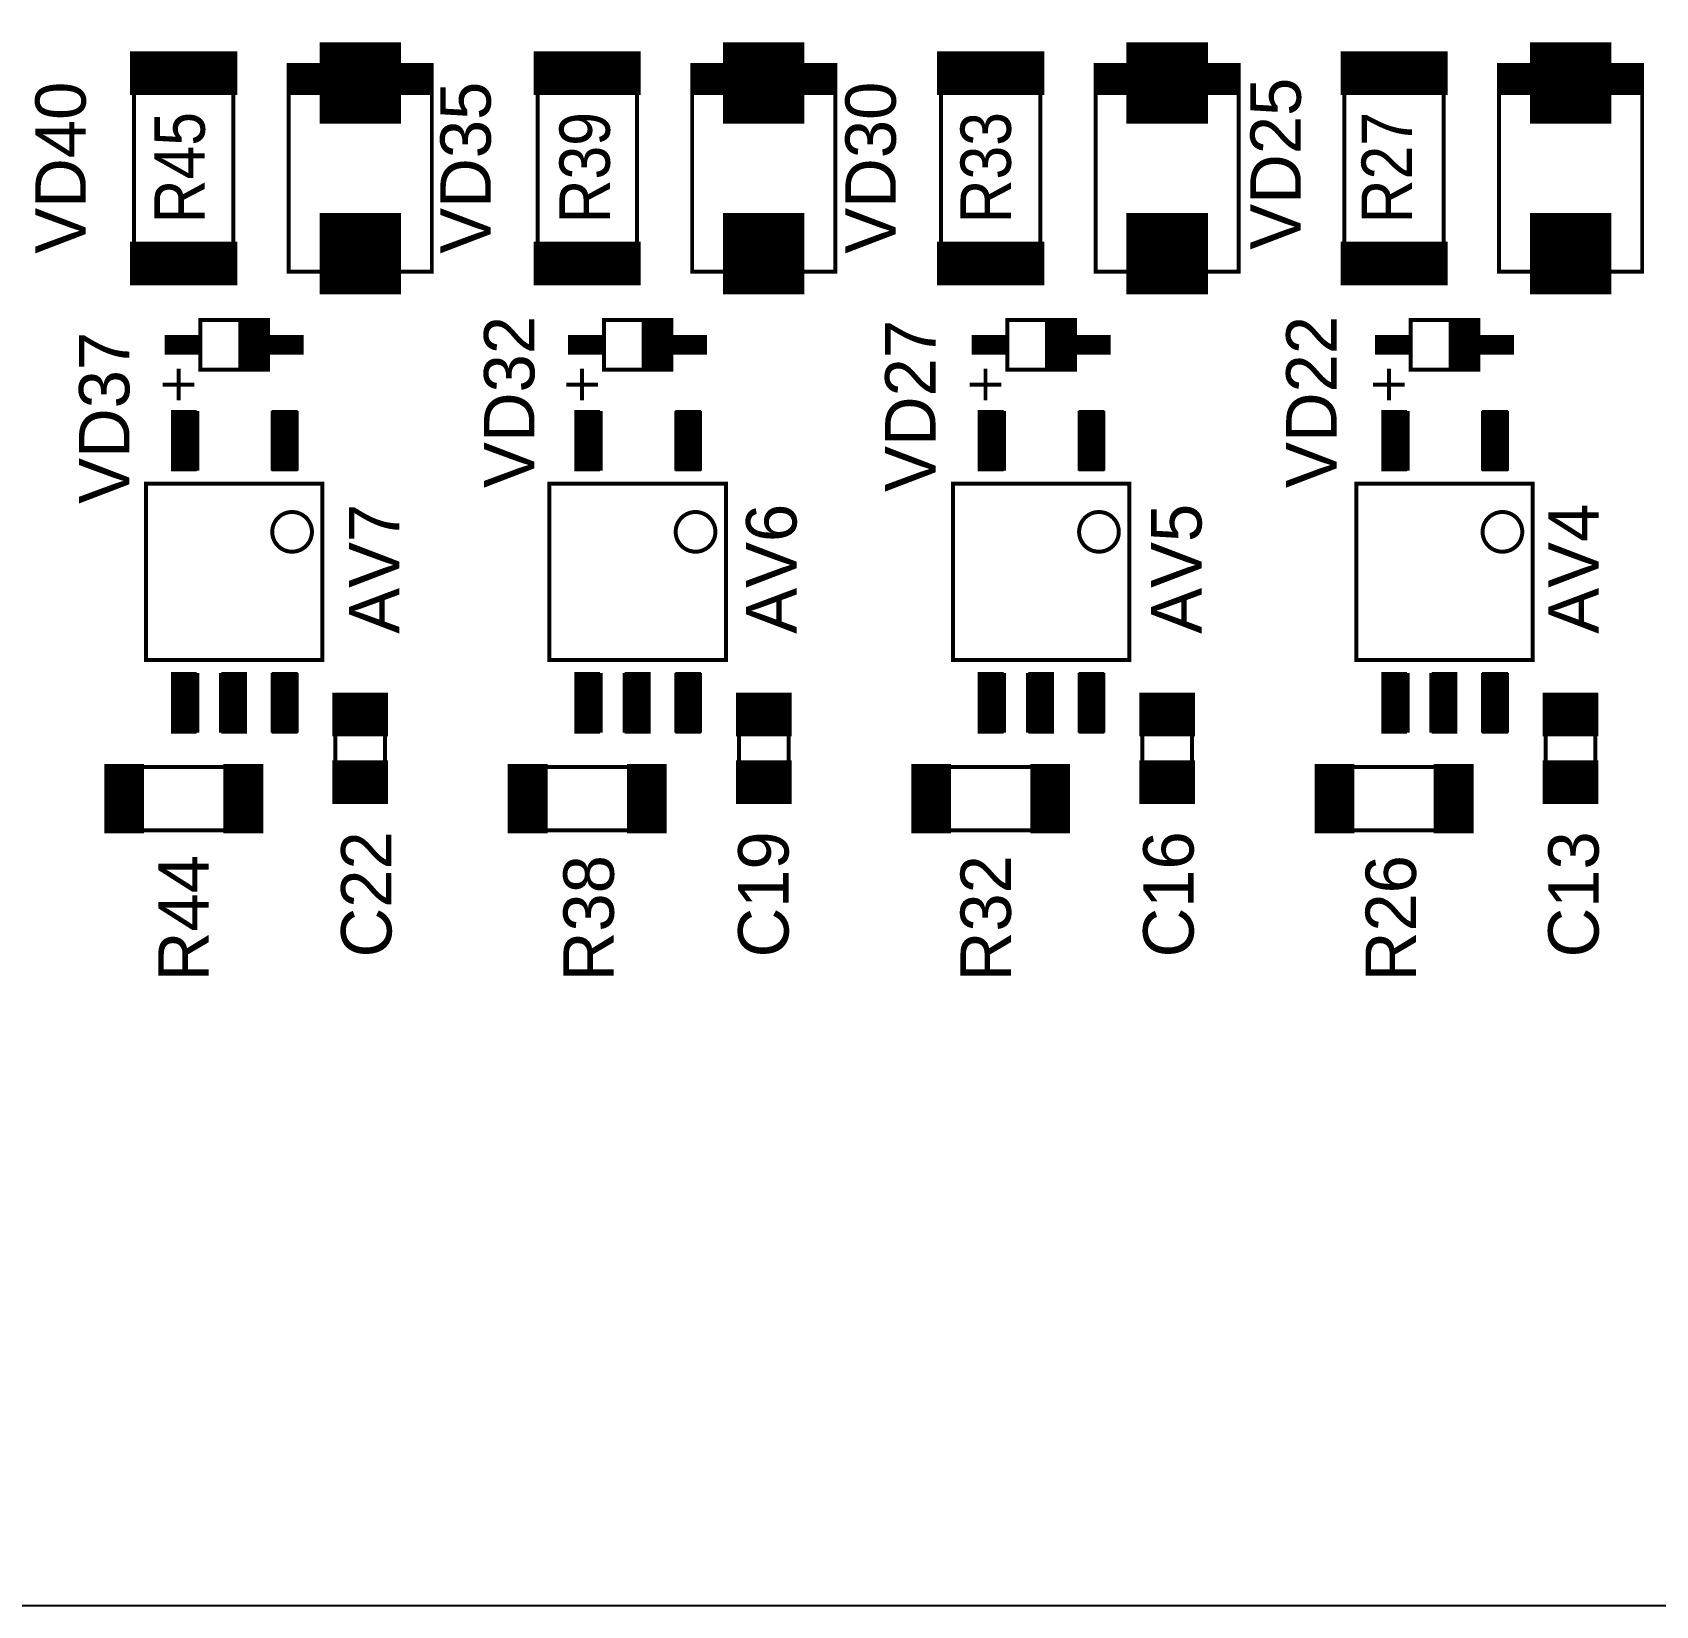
# Model space of a CAD drawing. Extents: x 25 to 880, y 8 to 306.
# Drawn here: x 727.7 to 778.8, y 131.4 to 180.9 of the extents above; entities that cross this region are included whole.
import ezdxf
from ezdxf.enums import TextEntityAlignment as Align

# ---------------------------------------------------------------- set-up
doc = ezdxf.new("R2010")
doc.units = 0
doc.header["$MEASUREMENT"] = 0
for name, color, linetype in [('BOARD', 7, 'Continuous'), ('BOT', 7, 'Continuous'), ('BOT_ASY', 7, 'Continuous')]:
    doc.layers.add(name, color=color, linetype=linetype)

msp = doc.modelspace()

# ---------------------------------------------------------------- linework, layer by layer
at = {"layer": 'BOARD'}
msp.add_lwpolyline([(541.2, 131.4125), (832.3475, 131.4125), (832.3475, 260), (541.2, 260)], close=True, dxfattribs=at)
at = {"layer": 'BOT', "const_width": 0.125}
for points in [[(736.8312, 178.125), (739.2687, 178.125), (739.2687, 180.5625), (736.8312, 180.5625)], [(749.5312, 178.125), (751.9687, 178.125), (751.9687, 180.5625), (749.5312, 180.5625)], [(762.2312, 178.125), (764.6687, 178.125), (764.6687, 180.5625), (762.2312, 180.5625)], [(774.9312, 178.125), (777.3687, 178.125), (777.3687, 180.5625), (774.9312, 180.5625)], [(730.8687, 179.0312), (734.1187, 179.0312), (734.1187, 180.2812), (730.8687, 180.2812)], [(743.5687, 179.0312), (746.8187, 179.0312), (746.8187, 180.2812), (743.5687, 180.2812)], [(756.2687, 179.0312), (759.5187, 179.0312), (759.5187, 180.2812), (756.2687, 180.2812)], [(768.9687, 179.0312), (772.2187, 179.0312), (772.2187, 180.2812), (768.9687, 180.2812)], [(736.8312, 172.75), (739.2687, 172.75), (739.2687, 175.1875), (736.8312, 175.1875)], [(749.5312, 172.75), (751.9687, 172.75), (751.9687, 175.1875), (749.5312, 175.1875)], [(762.2312, 172.75), (764.6687, 172.75), (764.6687, 175.1875), (762.2312, 175.1875)], [(774.9312, 172.75), (777.3687, 172.75), (777.3687, 175.1875), (774.9312, 175.1875)], [(730.8687, 173.0312), (734.1187, 173.0312), (734.1187, 174.2812), (730.8687, 174.2812)], [(743.5687, 173.0312), (746.8187, 173.0312), (746.8187, 174.2812), (743.5687, 174.2812)], [(756.2687, 173.0312), (759.5187, 173.0312), (759.5187, 174.2812), (756.2687, 174.2812)], [(768.9687, 173.0312), (772.2187, 173.0312), (772.2187, 174.2812), (768.9687, 174.2812)], [(731.9562, 170.85), (732.9562, 170.85), (732.9562, 171.35), (731.9562, 171.35)], [(735.2062, 170.85), (736.2062, 170.85), (736.2062, 171.35), (735.2062, 171.35)], [(744.6562, 170.85), (745.6562, 170.85), (745.6562, 171.35), (744.6562, 171.35)], [(747.9062, 170.85), (748.9062, 170.85), (748.9062, 171.35), (747.9062, 171.35)], [(757.3562, 170.85), (758.3562, 170.85), (758.3562, 171.35), (757.3562, 171.35)], [(760.6062, 170.85), (761.6062, 170.85), (761.6062, 171.35), (760.6062, 171.35)], [(770.0562, 170.85), (771.0562, 170.85), (771.0562, 171.35), (770.0562, 171.35)], [(773.3062, 170.85), (774.3062, 170.85), (774.3062, 171.35), (773.3062, 171.35)], [(732.15, 167.175), (732.8375, 167.175), (732.8375, 168.9875), (732.15, 168.9875)], [(735.325, 167.175), (736.0125, 167.175), (736.0125, 168.9875), (735.325, 168.9875)], [(744.85, 167.175), (745.5375, 167.175), (745.5375, 168.9875), (744.85, 168.9875)], [(748.025, 167.175), (748.7125, 167.175), (748.7125, 168.9875), (748.025, 168.9875)], [(757.55, 167.175), (758.2375, 167.175), (758.2375, 168.9875), (757.55, 168.9875)], [(760.725, 167.175), (761.4125, 167.175), (761.4125, 168.9875), (760.725, 168.9875)], [(770.25, 167.175), (770.9375, 167.175), (770.9375, 168.9875), (770.25, 168.9875)], [(773.425, 167.175), (774.1125, 167.175), (774.1125, 168.9875), (773.425, 168.9875)], [(732.15, 158.925), (732.8375, 158.925), (732.8375, 160.7375), (732.15, 160.7375)], [(733.7375, 158.925), (734.425, 158.925), (734.425, 160.7375), (733.7375, 160.7375)], [(735.325, 158.925), (736.0125, 158.925), (736.0125, 160.7375), (735.325, 160.7375)], [(744.85, 158.925), (745.5375, 158.925), (745.5375, 160.7375), (744.85, 160.7375)], [(746.4375, 158.925), (747.125, 158.925), (747.125, 160.7375), (746.4375, 160.7375)], [(748.025, 158.925), (748.7125, 158.925), (748.7125, 160.7375), (748.025, 160.7375)], [(757.55, 158.925), (758.2375, 158.925), (758.2375, 160.7375), (757.55, 160.7375)], [(759.1375, 158.925), (759.825, 158.925), (759.825, 160.7375), (759.1375, 160.7375)], [(760.725, 158.925), (761.4125, 158.925), (761.4125, 160.7375), (760.725, 160.7375)], [(770.25, 158.925), (770.9375, 158.925), (770.9375, 160.7375), (770.25, 160.7375)], [(771.8375, 158.925), (772.525, 158.925), (772.525, 160.7375), (771.8375, 160.7375)], [(773.425, 158.925), (774.1125, 158.925), (774.1125, 160.7375), (773.425, 160.7375)], [(737.2375, 158.8375), (738.8625, 158.8375), (738.8625, 160.0875), (737.2375, 160.0875)], [(749.9375, 158.8375), (751.5625, 158.8375), (751.5625, 160.0875), (749.9375, 160.0875)], [(762.6375, 158.8375), (764.2625, 158.8375), (764.2625, 160.0875), (762.6375, 160.0875)], [(775.3375, 158.8375), (776.9625, 158.8375), (776.9625, 160.0875), (775.3375, 160.0875)], [(730.0562, 155.7812), (731.1812, 155.7812), (731.1812, 157.8437), (730.0562, 157.8437)], [(733.8062, 155.7812), (734.9312, 155.7812), (734.9312, 157.8437), (733.8062, 157.8437)], [(737.2375, 156.7125), (738.8625, 156.7125), (738.8625, 157.9625), (737.2375, 157.9625)], [(742.7562, 155.7812), (743.8812, 155.7812), (743.8812, 157.8437), (742.7562, 157.8437)], [(746.5062, 155.7812), (747.6312, 155.7812), (747.6312, 157.8437), (746.5062, 157.8437)], [(749.9375, 156.7125), (751.5625, 156.7125), (751.5625, 157.9625), (749.9375, 157.9625)], [(755.4562, 155.7812), (756.5812, 155.7812), (756.5812, 157.8437), (755.4562, 157.8437)], [(759.2062, 155.7812), (760.3312, 155.7812), (760.3312, 157.8437), (759.2062, 157.8437)], [(762.6375, 156.7125), (764.2625, 156.7125), (764.2625, 157.9625), (762.6375, 157.9625)], [(768.1562, 155.7812), (769.2812, 155.7812), (769.2812, 157.8437), (768.1562, 157.8437)], [(771.9062, 155.7812), (773.0312, 155.7812), (773.0312, 157.8437), (771.9062, 157.8437)], [(775.3375, 156.7125), (776.9625, 156.7125), (776.9625, 157.9625), (775.3375, 157.9625)]]:
    msp.add_lwpolyline(points, close=True, dxfattribs=at)
for points in [[(736.925, 178.125), (736.925, 180.5625)], [(737.05, 178.125), (737.05, 180.5625)], [(737.175, 178.125), (737.175, 180.5625)], [(737.3, 178.125), (737.3, 180.5625)], [(737.425, 178.125), (737.425, 180.5625)], [(737.55, 178.125), (737.55, 180.5625)], [(737.675, 178.125), (737.675, 180.5625)], [(737.8, 178.125), (737.8, 180.5625)], [(737.925, 178.125), (737.925, 180.5625)], [(738.05, 178.125), (738.05, 180.5625)], [(738.175, 178.125), (738.175, 180.5625)], [(738.3, 178.125), (738.3, 180.5625)], [(738.425, 178.125), (738.425, 180.5625)], [(738.55, 178.125), (738.55, 180.5625)], [(738.675, 178.125), (738.675, 180.5625)], [(738.8, 178.125), (738.8, 180.5625)], [(738.925, 178.125), (738.925, 180.5625)], [(739.05, 178.125), (739.05, 180.5625)], [(739.175, 178.125), (739.175, 180.5625)], [(749.55, 178.125), (749.55, 180.5625)], [(749.675, 178.125), (749.675, 180.5625)], [(749.8, 178.125), (749.8, 180.5625)], [(749.925, 178.125), (749.925, 180.5625)], [(750.05, 178.125), (750.05, 180.5625)], [(750.175, 178.125), (750.175, 180.5625)], [(750.3, 178.125), (750.3, 180.5625)], [(750.425, 178.125), (750.425, 180.5625)], [(750.55, 178.125), (750.55, 180.5625)], [(750.675, 178.125), (750.675, 180.5625)], [(750.8, 178.125), (750.8, 180.5625)], [(750.925, 178.125), (750.925, 180.5625)], [(751.05, 178.125), (751.05, 180.5625)], [(751.175, 178.125), (751.175, 180.5625)], [(751.3, 178.125), (751.3, 180.5625)], [(751.425, 178.125), (751.425, 180.5625)], [(751.55, 178.125), (751.55, 180.5625)], [(751.675, 178.125), (751.675, 180.5625)], [(751.8, 178.125), (751.8, 180.5625)], [(751.925, 178.125), (751.925, 180.5625)], [(762.3, 178.125), (762.3, 180.5625)], [(762.425, 178.125), (762.425, 180.5625)], [(762.55, 178.125), (762.55, 180.5625)], [(762.675, 178.125), (762.675, 180.5625)], [(762.8, 178.125), (762.8, 180.5625)], [(762.925, 178.125), (762.925, 180.5625)], [(763.05, 178.125), (763.05, 180.5625)], [(763.175, 178.125), (763.175, 180.5625)], [(763.3, 178.125), (763.3, 180.5625)], [(763.425, 178.125), (763.425, 180.5625)], [(763.55, 178.125), (763.55, 180.5625)], [(763.675, 178.125), (763.675, 180.5625)], [(763.8, 178.125), (763.8, 180.5625)], [(763.925, 178.125), (763.925, 180.5625)], [(764.05, 178.125), (764.05, 180.5625)], [(764.175, 178.125), (764.175, 180.5625)], [(764.3, 178.125), (764.3, 180.5625)], [(764.425, 178.125), (764.425, 180.5625)], [(764.55, 178.125), (764.55, 180.5625)], [(775.05, 178.125), (775.05, 180.5625)], [(775.175, 178.125), (775.175, 180.5625)], [(775.3, 178.125), (775.3, 180.5625)], [(775.425, 178.125), (775.425, 180.5625)], [(775.55, 178.125), (775.55, 180.5625)], [(775.675, 178.125), (775.675, 180.5625)], [(775.8, 178.125), (775.8, 180.5625)], [(775.925, 178.125), (775.925, 180.5625)], [(776.05, 178.125), (776.05, 180.5625)], [(776.175, 178.125), (776.175, 180.5625)], [(776.3, 178.125), (776.3, 180.5625)], [(776.425, 178.125), (776.425, 180.5625)], [(776.55, 178.125), (776.55, 180.5625)], [(776.675, 178.125), (776.675, 180.5625)], [(776.8, 178.125), (776.8, 180.5625)], [(776.925, 178.125), (776.925, 180.5625)], [(777.05, 178.125), (777.05, 180.5625)], [(777.175, 178.125), (777.175, 180.5625)], [(777.3, 178.125), (777.3, 180.5625)], [(730.925, 179.0312), (730.925, 180.2812)], [(731.05, 179.0312), (731.05, 180.2812)], [(731.175, 179.0312), (731.175, 180.2812)], [(731.3, 179.0312), (731.3, 180.2812)], [(731.425, 179.0312), (731.425, 180.2812)], [(731.55, 179.0312), (731.55, 180.2812)], [(731.675, 179.0312), (731.675, 180.2812)], [(731.8, 179.0312), (731.8, 180.2812)], [(731.925, 179.0312), (731.925, 180.2812)], [(732.05, 179.0312), (732.05, 180.2812)], [(732.175, 179.0312), (732.175, 180.2812)], [(732.3, 179.0312), (732.3, 180.2812)], [(732.425, 179.0312), (732.425, 180.2812)], [(732.55, 179.0312), (732.55, 180.2812)], [(732.675, 179.0312), (732.675, 180.2812)], [(732.8, 179.0312), (732.8, 180.2812)], [(732.925, 179.0312), (732.925, 180.2812)], [(733.05, 179.0312), (733.05, 180.2812)], [(733.175, 179.0312), (733.175, 180.2812)], [(733.3, 179.0312), (733.3, 180.2812)], [(733.425, 179.0312), (733.425, 180.2812)], [(733.55, 179.0312), (733.55, 180.2812)], [(733.675, 179.0312), (733.675, 180.2812)], [(733.8, 179.0312), (733.8, 180.2812)], [(733.925, 179.0312), (733.925, 180.2812)], [(734.05, 179.0312), (734.05, 180.2812)], [(743.675, 179.0312), (743.675, 180.2812)], [(743.8, 179.0312), (743.8, 180.2812)], [(743.925, 179.0312), (743.925, 180.2812)], [(744.05, 179.0312), (744.05, 180.2812)], [(744.175, 179.0312), (744.175, 180.2812)], [(744.3, 179.0312), (744.3, 180.2812)], [(744.425, 179.0312), (744.425, 180.2812)], [(744.55, 179.0312), (744.55, 180.2812)], [(744.675, 179.0312), (744.675, 180.2812)], [(744.8, 179.0312), (744.8, 180.2812)], [(744.925, 179.0312), (744.925, 180.2812)], [(745.05, 179.0312), (745.05, 180.2812)], [(745.175, 179.0312), (745.175, 180.2812)], [(745.3, 179.0312), (745.3, 180.2812)], [(745.425, 179.0312), (745.425, 180.2812)], [(745.55, 179.0312), (745.55, 180.2812)], [(745.675, 179.0312), (745.675, 180.2812)], [(745.8, 179.0312), (745.8, 180.2812)], [(745.925, 179.0312), (745.925, 180.2812)], [(746.05, 179.0312), (746.05, 180.2812)], [(746.175, 179.0312), (746.175, 180.2812)], [(746.3, 179.0312), (746.3, 180.2812)], [(746.425, 179.0312), (746.425, 180.2812)], [(746.55, 179.0312), (746.55, 180.2812)], [(746.675, 179.0312), (746.675, 180.2812)], [(746.8, 179.0312), (746.8, 180.2812)], [(756.3, 179.0312), (756.3, 180.2812)], [(756.425, 179.0312), (756.425, 180.2812)], [(756.55, 179.0312), (756.55, 180.2812)], [(756.675, 179.0312), (756.675, 180.2812)], [(756.8, 179.0312), (756.8, 180.2812)], [(756.925, 179.0312), (756.925, 180.2812)], [(757.05, 179.0312), (757.05, 180.2812)], [(757.175, 179.0312), (757.175, 180.2812)], [(757.3, 179.0312), (757.3, 180.2812)], [(757.425, 179.0312), (757.425, 180.2812)], [(757.55, 179.0312), (757.55, 180.2812)], [(757.675, 179.0312), (757.675, 180.2812)], [(757.8, 179.0312), (757.8, 180.2812)], [(757.925, 179.0312), (757.925, 180.2812)], [(758.05, 179.0312), (758.05, 180.2812)], [(758.175, 179.0312), (758.175, 180.2812)], [(758.3, 179.0312), (758.3, 180.2812)], [(758.425, 179.0312), (758.425, 180.2812)], [(758.55, 179.0312), (758.55, 180.2812)], [(758.675, 179.0312), (758.675, 180.2812)], [(758.8, 179.0312), (758.8, 180.2812)], [(758.925, 179.0312), (758.925, 180.2812)], [(759.05, 179.0312), (759.05, 180.2812)], [(759.175, 179.0312), (759.175, 180.2812)], [(759.3, 179.0312), (759.3, 180.2812)], [(759.425, 179.0312), (759.425, 180.2812)], [(769.05, 179.0312), (769.05, 180.2812)], [(769.175, 179.0312), (769.175, 180.2812)], [(769.3, 179.0312), (769.3, 180.2812)], [(769.425, 179.0312), (769.425, 180.2812)], [(769.55, 179.0312), (769.55, 180.2812)], [(769.675, 179.0312), (769.675, 180.2812)], [(769.8, 179.0312), (769.8, 180.2812)], [(769.925, 179.0312), (769.925, 180.2812)], [(770.05, 179.0312), (770.05, 180.2812)], [(770.175, 179.0312), (770.175, 180.2812)], [(770.3, 179.0312), (770.3, 180.2812)], [(770.425, 179.0312), (770.425, 180.2812)], [(770.55, 179.0312), (770.55, 180.2812)], [(770.675, 179.0312), (770.675, 180.2812)], [(770.8, 179.0312), (770.8, 180.2812)], [(770.925, 179.0312), (770.925, 180.2812)], [(771.05, 179.0312), (771.05, 180.2812)], [(771.175, 179.0312), (771.175, 180.2812)], [(771.3, 179.0312), (771.3, 180.2812)], [(771.425, 179.0312), (771.425, 180.2812)], [(771.55, 179.0312), (771.55, 180.2812)], [(771.675, 179.0312), (771.675, 180.2812)], [(771.8, 179.0312), (771.8, 180.2812)], [(771.925, 179.0312), (771.925, 180.2812)], [(772.05, 179.0312), (772.05, 180.2812)], [(772.175, 179.0312), (772.175, 180.2812)], [(736.925, 172.75), (736.925, 175.1875)], [(737.05, 172.75), (737.05, 175.1875)], [(737.175, 172.75), (737.175, 175.1875)], [(737.3, 172.75), (737.3, 175.1875)], [(737.425, 172.75), (737.425, 175.1875)], [(737.55, 172.75), (737.55, 175.1875)], [(737.675, 172.75), (737.675, 175.1875)], [(737.8, 172.75), (737.8, 175.1875)], [(737.925, 172.75), (737.925, 175.1875)], [(738.05, 172.75), (738.05, 175.1875)], [(738.175, 172.75), (738.175, 175.1875)], [(738.3, 172.75), (738.3, 175.1875)], [(738.425, 172.75), (738.425, 175.1875)], [(738.55, 172.75), (738.55, 175.1875)], [(738.675, 172.75), (738.675, 175.1875)], [(738.8, 172.75), (738.8, 175.1875)], [(738.925, 172.75), (738.925, 175.1875)], [(739.05, 172.75), (739.05, 175.1875)], [(739.175, 172.75), (739.175, 175.1875)], [(749.55, 172.75), (749.55, 175.1875)], [(749.675, 172.75), (749.675, 175.1875)], [(749.8, 172.75), (749.8, 175.1875)], [(749.925, 172.75), (749.925, 175.1875)], [(750.05, 172.75), (750.05, 175.1875)], [(750.175, 172.75), (750.175, 175.1875)], [(750.3, 172.75), (750.3, 175.1875)], [(750.425, 172.75), (750.425, 175.1875)], [(750.55, 172.75), (750.55, 175.1875)], [(750.675, 172.75), (750.675, 175.1875)], [(750.8, 172.75), (750.8, 175.1875)], [(750.925, 172.75), (750.925, 175.1875)], [(751.05, 172.75), (751.05, 175.1875)], [(751.175, 172.75), (751.175, 175.1875)], [(751.3, 172.75), (751.3, 175.1875)], [(751.425, 172.75), (751.425, 175.1875)], [(751.55, 172.75), (751.55, 175.1875)], [(751.675, 172.75), (751.675, 175.1875)], [(751.8, 172.75), (751.8, 175.1875)], [(751.925, 172.75), (751.925, 175.1875)], [(762.3, 172.75), (762.3, 175.1875)], [(762.425, 172.75), (762.425, 175.1875)], [(762.55, 172.75), (762.55, 175.1875)], [(762.675, 172.75), (762.675, 175.1875)], [(762.8, 172.75), (762.8, 175.1875)], [(762.925, 172.75), (762.925, 175.1875)], [(763.05, 172.75), (763.05, 175.1875)], [(763.175, 172.75), (763.175, 175.1875)], [(763.3, 172.75), (763.3, 175.1875)], [(763.425, 172.75), (763.425, 175.1875)], [(763.55, 172.75), (763.55, 175.1875)], [(763.675, 172.75), (763.675, 175.1875)], [(763.8, 172.75), (763.8, 175.1875)], [(763.925, 172.75), (763.925, 175.1875)], [(764.05, 172.75), (764.05, 175.1875)], [(764.175, 172.75), (764.175, 175.1875)], [(764.3, 172.75), (764.3, 175.1875)], [(764.425, 172.75), (764.425, 175.1875)], [(764.55, 172.75), (764.55, 175.1875)], [(775.05, 172.75), (775.05, 175.1875)], [(775.175, 172.75), (775.175, 175.1875)], [(775.3, 172.75), (775.3, 175.1875)], [(775.425, 172.75), (775.425, 175.1875)], [(775.55, 172.75), (775.55, 175.1875)], [(775.675, 172.75), (775.675, 175.1875)], [(775.8, 172.75), (775.8, 175.1875)], [(775.925, 172.75), (775.925, 175.1875)], [(776.05, 172.75), (776.05, 175.1875)], [(776.175, 172.75), (776.175, 175.1875)], [(776.3, 172.75), (776.3, 175.1875)], [(776.425, 172.75), (776.425, 175.1875)], [(776.55, 172.75), (776.55, 175.1875)], [(776.675, 172.75), (776.675, 175.1875)], [(776.8, 172.75), (776.8, 175.1875)], [(776.925, 172.75), (776.925, 175.1875)], [(777.05, 172.75), (777.05, 175.1875)], [(777.175, 172.75), (777.175, 175.1875)], [(777.3, 172.75), (777.3, 175.1875)], [(730.925, 173.0312), (730.925, 174.2812)], [(731.05, 173.0312), (731.05, 174.2812)], [(731.175, 173.0312), (731.175, 174.2812)], [(731.3, 173.0312), (731.3, 174.2812)], [(731.425, 173.0312), (731.425, 174.2812)], [(731.55, 173.0312), (731.55, 174.2812)], [(731.675, 173.0312), (731.675, 174.2812)], [(731.8, 173.0312), (731.8, 174.2812)], [(731.925, 173.0312), (731.925, 174.2812)], [(732.05, 173.0312), (732.05, 174.2812)], [(732.175, 173.0312), (732.175, 174.2812)], [(732.3, 173.0312), (732.3, 174.2812)], [(732.425, 173.0312), (732.425, 174.2812)], [(732.55, 173.0312), (732.55, 174.2812)], [(732.675, 173.0312), (732.675, 174.2812)], [(732.8, 173.0312), (732.8, 174.2812)], [(732.925, 173.0312), (732.925, 174.2812)], [(733.05, 173.0312), (733.05, 174.2812)], [(733.175, 173.0312), (733.175, 174.2812)], [(733.3, 173.0312), (733.3, 174.2812)], [(733.425, 173.0312), (733.425, 174.2812)], [(733.55, 173.0312), (733.55, 174.2812)], [(733.675, 173.0312), (733.675, 174.2812)], [(733.8, 173.0312), (733.8, 174.2812)], [(733.925, 173.0312), (733.925, 174.2812)], [(734.05, 173.0312), (734.05, 174.2812)], [(743.675, 173.0312), (743.675, 174.2812)], [(743.8, 173.0312), (743.8, 174.2812)], [(743.925, 173.0312), (743.925, 174.2812)], [(744.05, 173.0312), (744.05, 174.2812)], [(744.175, 173.0312), (744.175, 174.2812)], [(744.3, 173.0312), (744.3, 174.2812)], [(744.425, 173.0312), (744.425, 174.2812)], [(744.55, 173.0312), (744.55, 174.2812)], [(744.675, 173.0312), (744.675, 174.2812)], [(744.8, 173.0312), (744.8, 174.2812)], [(744.925, 173.0312), (744.925, 174.2812)], [(745.05, 173.0312), (745.05, 174.2812)], [(745.175, 173.0312), (745.175, 174.2812)], [(745.3, 173.0312), (745.3, 174.2812)], [(745.425, 173.0312), (745.425, 174.2812)], [(745.55, 173.0312), (745.55, 174.2812)], [(745.675, 173.0312), (745.675, 174.2812)], [(745.8, 173.0312), (745.8, 174.2812)], [(745.925, 173.0312), (745.925, 174.2812)], [(746.05, 173.0312), (746.05, 174.2812)], [(746.175, 173.0312), (746.175, 174.2812)], [(746.3, 173.0312), (746.3, 174.2812)], [(746.425, 173.0312), (746.425, 174.2812)], [(746.55, 173.0312), (746.55, 174.2812)], [(746.675, 173.0312), (746.675, 174.2812)], [(746.8, 173.0312), (746.8, 174.2812)], [(756.3, 173.0312), (756.3, 174.2812)], [(756.425, 173.0312), (756.425, 174.2812)], [(756.55, 173.0312), (756.55, 174.2812)], [(756.675, 173.0312), (756.675, 174.2812)], [(756.8, 173.0312), (756.8, 174.2812)], [(756.925, 173.0312), (756.925, 174.2812)], [(757.05, 173.0312), (757.05, 174.2812)], [(757.175, 173.0312), (757.175, 174.2812)], [(757.3, 173.0312), (757.3, 174.2812)], [(757.425, 173.0312), (757.425, 174.2812)], [(757.55, 173.0312), (757.55, 174.2812)], [(757.675, 173.0312), (757.675, 174.2812)], [(757.8, 173.0312), (757.8, 174.2812)], [(757.925, 173.0312), (757.925, 174.2812)], [(758.05, 173.0312), (758.05, 174.2812)], [(758.175, 173.0312), (758.175, 174.2812)], [(758.3, 173.0312), (758.3, 174.2812)], [(758.425, 173.0312), (758.425, 174.2812)], [(758.55, 173.0312), (758.55, 174.2812)], [(758.675, 173.0312), (758.675, 174.2812)], [(758.8, 173.0312), (758.8, 174.2812)], [(758.925, 173.0312), (758.925, 174.2812)], [(759.05, 173.0312), (759.05, 174.2812)], [(759.175, 173.0312), (759.175, 174.2812)], [(759.3, 173.0312), (759.3, 174.2812)], [(759.425, 173.0312), (759.425, 174.2812)], [(769.05, 173.0312), (769.05, 174.2812)], [(769.175, 173.0312), (769.175, 174.2812)], [(769.3, 173.0312), (769.3, 174.2812)], [(769.425, 173.0312), (769.425, 174.2812)], [(769.55, 173.0312), (769.55, 174.2812)], [(769.675, 173.0312), (769.675, 174.2812)], [(769.8, 173.0312), (769.8, 174.2812)], [(769.925, 173.0312), (769.925, 174.2812)], [(770.05, 173.0312), (770.05, 174.2812)], [(770.175, 173.0312), (770.175, 174.2812)], [(770.3, 173.0312), (770.3, 174.2812)], [(770.425, 173.0312), (770.425, 174.2812)], [(770.55, 173.0312), (770.55, 174.2812)], [(770.675, 173.0312), (770.675, 174.2812)], [(770.8, 173.0312), (770.8, 174.2812)], [(770.925, 173.0312), (770.925, 174.2812)], [(771.05, 173.0312), (771.05, 174.2812)], [(771.175, 173.0312), (771.175, 174.2812)], [(771.3, 173.0312), (771.3, 174.2812)], [(771.425, 173.0312), (771.425, 174.2812)], [(771.55, 173.0312), (771.55, 174.2812)], [(771.675, 173.0312), (771.675, 174.2812)], [(771.8, 173.0312), (771.8, 174.2812)], [(771.925, 173.0312), (771.925, 174.2812)], [(772.05, 173.0312), (772.05, 174.2812)], [(772.175, 173.0312), (772.175, 174.2812)], [(732.05, 170.85), (732.05, 171.35)], [(732.175, 170.85), (732.175, 171.35)], [(732.3, 170.85), (732.3, 171.35)], [(732.425, 170.85), (732.425, 171.35)], [(732.55, 170.85), (732.55, 171.35)], [(732.675, 170.85), (732.675, 171.35)], [(732.8, 170.85), (732.8, 171.35)], [(732.925, 170.85), (732.925, 171.35)], [(735.3, 170.85), (735.3, 171.35)], [(735.425, 170.85), (735.425, 171.35)], [(735.55, 170.85), (735.55, 171.35)], [(735.675, 170.85), (735.675, 171.35)], [(735.8, 170.85), (735.8, 171.35)], [(735.925, 170.85), (735.925, 171.35)], [(736.05, 170.85), (736.05, 171.35)], [(736.175, 170.85), (736.175, 171.35)], [(744.675, 170.85), (744.675, 171.35)], [(744.8, 170.85), (744.8, 171.35)], [(744.925, 170.85), (744.925, 171.35)], [(745.05, 170.85), (745.05, 171.35)], [(745.175, 170.85), (745.175, 171.35)], [(745.3, 170.85), (745.3, 171.35)], [(745.425, 170.85), (745.425, 171.35)], [(745.55, 170.85), (745.55, 171.35)], [(747.925, 170.85), (747.925, 171.35)], [(748.05, 170.85), (748.05, 171.35)], [(748.175, 170.85), (748.175, 171.35)], [(748.3, 170.85), (748.3, 171.35)], [(748.425, 170.85), (748.425, 171.35)], [(748.55, 170.85), (748.55, 171.35)], [(748.675, 170.85), (748.675, 171.35)], [(748.8, 170.85), (748.8, 171.35)], [(757.425, 170.85), (757.425, 171.35)], [(757.55, 170.85), (757.55, 171.35)], [(757.675, 170.85), (757.675, 171.35)], [(757.8, 170.85), (757.8, 171.35)], [(757.925, 170.85), (757.925, 171.35)], [(758.05, 170.85), (758.05, 171.35)], [(758.175, 170.85), (758.175, 171.35)], [(758.3, 170.85), (758.3, 171.35)], [(760.675, 170.85), (760.675, 171.35)], [(760.8, 170.85), (760.8, 171.35)], [(760.925, 170.85), (760.925, 171.35)], [(761.05, 170.85), (761.05, 171.35)], [(761.175, 170.85), (761.175, 171.35)], [(761.3, 170.85), (761.3, 171.35)], [(761.425, 170.85), (761.425, 171.35)], [(761.55, 170.85), (761.55, 171.35)], [(770.175, 170.85), (770.175, 171.35)], [(770.3, 170.85), (770.3, 171.35)], [(770.425, 170.85), (770.425, 171.35)], [(770.55, 170.85), (770.55, 171.35)], [(770.675, 170.85), (770.675, 171.35)], [(770.8, 170.85), (770.8, 171.35)], [(770.925, 170.85), (770.925, 171.35)], [(771.05, 170.85), (771.05, 171.35)], [(773.425, 170.85), (773.425, 171.35)], [(773.55, 170.85), (773.55, 171.35)], [(773.675, 170.85), (773.675, 171.35)], [(773.8, 170.85), (773.8, 171.35)], [(773.925, 170.85), (773.925, 171.35)], [(774.05, 170.85), (774.05, 171.35)], [(774.175, 170.85), (774.175, 171.35)], [(774.3, 170.85), (774.3, 171.35)], [(732.175, 167.175), (732.175, 168.9875)], [(732.3, 167.175), (732.3, 168.9875)], [(732.425, 167.175), (732.425, 168.9875)], [(732.55, 167.175), (732.55, 168.9875)], [(732.675, 167.175), (732.675, 168.9875)], [(732.8, 167.175), (732.8, 168.9875)], [(735.425, 167.175), (735.425, 168.9875)], [(735.55, 167.175), (735.55, 168.9875)], [(735.675, 167.175), (735.675, 168.9875)], [(735.8, 167.175), (735.8, 168.9875)], [(735.925, 167.175), (735.925, 168.9875)], [(744.925, 167.175), (744.925, 168.9875)], [(745.05, 167.175), (745.05, 168.9875)], [(745.175, 167.175), (745.175, 168.9875)], [(745.3, 167.175), (745.3, 168.9875)], [(745.425, 167.175), (745.425, 168.9875)], [(748.05, 167.175), (748.05, 168.9875)], [(748.175, 167.175), (748.175, 168.9875)], [(748.3, 167.175), (748.3, 168.9875)], [(748.425, 167.175), (748.425, 168.9875)], [(748.55, 167.175), (748.55, 168.9875)], [(748.675, 167.175), (748.675, 168.9875)], [(757.55, 167.175), (757.55, 168.9875)], [(757.675, 167.175), (757.675, 168.9875)], [(757.8, 167.175), (757.8, 168.9875)], [(757.925, 167.175), (757.925, 168.9875)], [(758.05, 167.175), (758.05, 168.9875)], [(758.175, 167.175), (758.175, 168.9875)], [(760.8, 167.175), (760.8, 168.9875)], [(760.925, 167.175), (760.925, 168.9875)], [(761.05, 167.175), (761.05, 168.9875)], [(761.175, 167.175), (761.175, 168.9875)], [(761.3, 167.175), (761.3, 168.9875)], [(770.3, 167.175), (770.3, 168.9875)], [(770.425, 167.175), (770.425, 168.9875)], [(770.55, 167.175), (770.55, 168.9875)], [(770.675, 167.175), (770.675, 168.9875)], [(770.8, 167.175), (770.8, 168.9875)], [(770.925, 167.175), (770.925, 168.9875)], [(773.425, 167.175), (773.425, 168.9875)], [(773.55, 167.175), (773.55, 168.9875)], [(773.675, 167.175), (773.675, 168.9875)], [(773.8, 167.175), (773.8, 168.9875)], [(773.925, 167.175), (773.925, 168.9875)], [(774.05, 167.175), (774.05, 168.9875)], [(732.175, 158.925), (732.175, 160.7375)], [(732.3, 158.925), (732.3, 160.7375)], [(732.425, 158.925), (732.425, 160.7375)], [(732.55, 158.925), (732.55, 160.7375)], [(732.675, 158.925), (732.675, 160.7375)], [(732.8, 158.925), (732.8, 160.7375)], [(733.8, 158.925), (733.8, 160.7375)], [(733.925, 158.925), (733.925, 160.7375)], [(734.05, 158.925), (734.05, 160.7375)], [(734.175, 158.925), (734.175, 160.7375)], [(734.3, 158.925), (734.3, 160.7375)], [(734.425, 158.925), (734.425, 160.7375)], [(735.425, 158.925), (735.425, 160.7375)], [(735.55, 158.925), (735.55, 160.7375)], [(735.675, 158.925), (735.675, 160.7375)], [(735.8, 158.925), (735.8, 160.7375)], [(735.925, 158.925), (735.925, 160.7375)], [(744.925, 158.925), (744.925, 160.7375)], [(745.05, 158.925), (745.05, 160.7375)], [(745.175, 158.925), (745.175, 160.7375)], [(745.3, 158.925), (745.3, 160.7375)], [(745.425, 158.925), (745.425, 160.7375)], [(746.55, 158.925), (746.55, 160.7375)], [(746.675, 158.925), (746.675, 160.7375)], [(746.8, 158.925), (746.8, 160.7375)], [(746.925, 158.925), (746.925, 160.7375)], [(747.05, 158.925), (747.05, 160.7375)], [(748.05, 158.925), (748.05, 160.7375)], [(748.175, 158.925), (748.175, 160.7375)], [(748.3, 158.925), (748.3, 160.7375)], [(748.425, 158.925), (748.425, 160.7375)], [(748.55, 158.925), (748.55, 160.7375)], [(748.675, 158.925), (748.675, 160.7375)], [(757.55, 158.925), (757.55, 160.7375)], [(757.675, 158.925), (757.675, 160.7375)], [(757.8, 158.925), (757.8, 160.7375)], [(757.925, 158.925), (757.925, 160.7375)], [(758.05, 158.925), (758.05, 160.7375)], [(758.175, 158.925), (758.175, 160.7375)], [(759.175, 158.925), (759.175, 160.7375)], [(759.3, 158.925), (759.3, 160.7375)], [(759.425, 158.925), (759.425, 160.7375)], [(759.55, 158.925), (759.55, 160.7375)], [(759.675, 158.925), (759.675, 160.7375)], [(759.8, 158.925), (759.8, 160.7375)], [(760.8, 158.925), (760.8, 160.7375)], [(760.925, 158.925), (760.925, 160.7375)], [(761.05, 158.925), (761.05, 160.7375)], [(761.175, 158.925), (761.175, 160.7375)], [(761.3, 158.925), (761.3, 160.7375)], [(770.3, 158.925), (770.3, 160.7375)], [(770.425, 158.925), (770.425, 160.7375)], [(770.55, 158.925), (770.55, 160.7375)], [(770.675, 158.925), (770.675, 160.7375)], [(770.8, 158.925), (770.8, 160.7375)], [(770.925, 158.925), (770.925, 160.7375)], [(771.925, 158.925), (771.925, 160.7375)], [(772.05, 158.925), (772.05, 160.7375)], [(772.175, 158.925), (772.175, 160.7375)], [(772.3, 158.925), (772.3, 160.7375)], [(772.425, 158.925), (772.425, 160.7375)], [(773.425, 158.925), (773.425, 160.7375)], [(773.55, 158.925), (773.55, 160.7375)], [(773.675, 158.925), (773.675, 160.7375)], [(773.8, 158.925), (773.8, 160.7375)], [(773.925, 158.925), (773.925, 160.7375)], [(774.05, 158.925), (774.05, 160.7375)], [(737.3, 158.8375), (737.3, 160.0875)], [(737.425, 158.8375), (737.425, 160.0875)], [(737.55, 158.8375), (737.55, 160.0875)], [(737.675, 158.8375), (737.675, 160.0875)], [(737.8, 158.8375), (737.8, 160.0875)], [(737.925, 158.8375), (737.925, 160.0875)], [(738.05, 158.8375), (738.05, 160.0875)], [(738.175, 158.8375), (738.175, 160.0875)], [(738.3, 158.8375), (738.3, 160.0875)], [(738.425, 158.8375), (738.425, 160.0875)], [(738.55, 158.8375), (738.55, 160.0875)], [(738.675, 158.8375), (738.675, 160.0875)], [(738.8, 158.8375), (738.8, 160.0875)], [(750.05, 158.8375), (750.05, 160.0875)], [(750.175, 158.8375), (750.175, 160.0875)], [(750.3, 158.8375), (750.3, 160.0875)], [(750.425, 158.8375), (750.425, 160.0875)], [(750.55, 158.8375), (750.55, 160.0875)], [(750.675, 158.8375), (750.675, 160.0875)], [(750.8, 158.8375), (750.8, 160.0875)], [(750.925, 158.8375), (750.925, 160.0875)], [(751.05, 158.8375), (751.05, 160.0875)], [(751.175, 158.8375), (751.175, 160.0875)], [(751.3, 158.8375), (751.3, 160.0875)], [(751.425, 158.8375), (751.425, 160.0875)], [(751.55, 158.8375), (751.55, 160.0875)], [(762.675, 158.8375), (762.675, 160.0875)], [(762.8, 158.8375), (762.8, 160.0875)], [(762.925, 158.8375), (762.925, 160.0875)], [(763.05, 158.8375), (763.05, 160.0875)], [(763.175, 158.8375), (763.175, 160.0875)], [(763.3, 158.8375), (763.3, 160.0875)], [(763.425, 158.8375), (763.425, 160.0875)], [(763.55, 158.8375), (763.55, 160.0875)], [(763.675, 158.8375), (763.675, 160.0875)], [(763.8, 158.8375), (763.8, 160.0875)], [(763.925, 158.8375), (763.925, 160.0875)], [(764.05, 158.8375), (764.05, 160.0875)], [(764.175, 158.8375), (764.175, 160.0875)], [(775.425, 158.8375), (775.425, 160.0875)], [(775.55, 158.8375), (775.55, 160.0875)], [(775.675, 158.8375), (775.675, 160.0875)], [(775.8, 158.8375), (775.8, 160.0875)], [(775.925, 158.8375), (775.925, 160.0875)], [(776.05, 158.8375), (776.05, 160.0875)], [(776.175, 158.8375), (776.175, 160.0875)], [(776.3, 158.8375), (776.3, 160.0875)], [(776.425, 158.8375), (776.425, 160.0875)], [(776.55, 158.8375), (776.55, 160.0875)], [(776.675, 158.8375), (776.675, 160.0875)], [(776.8, 158.8375), (776.8, 160.0875)], [(776.925, 158.8375), (776.925, 160.0875)], [(730.175, 155.7812), (730.175, 157.8437)], [(730.3, 155.7812), (730.3, 157.8437)], [(730.425, 155.7812), (730.425, 157.8437)], [(730.55, 155.7812), (730.55, 157.8437)], [(730.675, 155.7812), (730.675, 157.8437)], [(730.8, 155.7812), (730.8, 157.8437)], [(730.925, 155.7812), (730.925, 157.8437)], [(731.05, 155.7812), (731.05, 157.8437)], [(731.175, 155.7812), (731.175, 157.8437)], [(733.925, 155.7812), (733.925, 157.8437)], [(734.05, 155.7812), (734.05, 157.8437)], [(734.175, 155.7812), (734.175, 157.8437)], [(734.3, 155.7812), (734.3, 157.8437)], [(734.425, 155.7812), (734.425, 157.8437)], [(734.55, 155.7812), (734.55, 157.8437)], [(734.675, 155.7812), (734.675, 157.8437)], [(734.8, 155.7812), (734.8, 157.8437)], [(734.925, 155.7812), (734.925, 157.8437)], [(737.3, 156.7125), (737.3, 157.9625)], [(737.425, 156.7125), (737.425, 157.9625)], [(737.55, 156.7125), (737.55, 157.9625)], [(737.675, 156.7125), (737.675, 157.9625)], [(737.8, 156.7125), (737.8, 157.9625)], [(737.925, 156.7125), (737.925, 157.9625)], [(738.05, 156.7125), (738.05, 157.9625)], [(738.175, 156.7125), (738.175, 157.9625)], [(738.3, 156.7125), (738.3, 157.9625)], [(738.425, 156.7125), (738.425, 157.9625)], [(738.55, 156.7125), (738.55, 157.9625)], [(738.675, 156.7125), (738.675, 157.9625)], [(738.8, 156.7125), (738.8, 157.9625)], [(742.8, 155.7812), (742.8, 157.8437)], [(742.925, 155.7812), (742.925, 157.8437)], [(743.05, 155.7812), (743.05, 157.8437)], [(743.175, 155.7812), (743.175, 157.8437)], [(743.3, 155.7812), (743.3, 157.8437)], [(743.425, 155.7812), (743.425, 157.8437)], [(743.55, 155.7812), (743.55, 157.8437)], [(743.675, 155.7812), (743.675, 157.8437)], [(743.8, 155.7812), (743.8, 157.8437)], [(746.55, 155.7812), (746.55, 157.8437)], [(746.675, 155.7812), (746.675, 157.8437)], [(746.8, 155.7812), (746.8, 157.8437)], [(746.925, 155.7812), (746.925, 157.8437)], [(747.05, 155.7812), (747.05, 157.8437)], [(747.175, 155.7812), (747.175, 157.8437)], [(747.3, 155.7812), (747.3, 157.8437)], [(747.425, 155.7812), (747.425, 157.8437)], [(747.55, 155.7812), (747.55, 157.8437)], [(750.05, 156.7125), (750.05, 157.9625)], [(750.175, 156.7125), (750.175, 157.9625)], [(750.3, 156.7125), (750.3, 157.9625)], [(750.425, 156.7125), (750.425, 157.9625)], [(750.55, 156.7125), (750.55, 157.9625)], [(750.675, 156.7125), (750.675, 157.9625)], [(750.8, 156.7125), (750.8, 157.9625)], [(750.925, 156.7125), (750.925, 157.9625)], [(751.05, 156.7125), (751.05, 157.9625)], [(751.175, 156.7125), (751.175, 157.9625)], [(751.3, 156.7125), (751.3, 157.9625)], [(751.425, 156.7125), (751.425, 157.9625)], [(751.55, 156.7125), (751.55, 157.9625)], [(755.55, 155.7812), (755.55, 157.8437)], [(755.675, 155.7812), (755.675, 157.8437)], [(755.8, 155.7812), (755.8, 157.8437)], [(755.925, 155.7812), (755.925, 157.8437)], [(756.05, 155.7812), (756.05, 157.8437)], [(756.175, 155.7812), (756.175, 157.8437)], [(756.3, 155.7812), (756.3, 157.8437)], [(756.425, 155.7812), (756.425, 157.8437)], [(756.55, 155.7812), (756.55, 157.8437)], [(759.3, 155.7812), (759.3, 157.8437)], [(759.425, 155.7812), (759.425, 157.8437)], [(759.55, 155.7812), (759.55, 157.8437)], [(759.675, 155.7812), (759.675, 157.8437)], [(759.8, 155.7812), (759.8, 157.8437)], [(759.925, 155.7812), (759.925, 157.8437)], [(760.05, 155.7812), (760.05, 157.8437)], [(760.175, 155.7812), (760.175, 157.8437)], [(760.3, 155.7812), (760.3, 157.8437)], [(762.675, 156.7125), (762.675, 157.9625)], [(762.8, 156.7125), (762.8, 157.9625)], [(762.925, 156.7125), (762.925, 157.9625)], [(763.05, 156.7125), (763.05, 157.9625)], [(763.175, 156.7125), (763.175, 157.9625)], [(763.3, 156.7125), (763.3, 157.9625)], [(763.425, 156.7125), (763.425, 157.9625)], [(763.55, 156.7125), (763.55, 157.9625)], [(763.675, 156.7125), (763.675, 157.9625)], [(763.8, 156.7125), (763.8, 157.9625)], [(763.925, 156.7125), (763.925, 157.9625)], [(764.05, 156.7125), (764.05, 157.9625)], [(764.175, 156.7125), (764.175, 157.9625)], [(768.175, 155.7812), (768.175, 157.8437)], [(768.3, 155.7812), (768.3, 157.8437)], [(768.425, 155.7812), (768.425, 157.8437)], [(768.55, 155.7812), (768.55, 157.8437)], [(768.675, 155.7812), (768.675, 157.8437)], [(768.8, 155.7812), (768.8, 157.8437)], [(768.925, 155.7812), (768.925, 157.8437)], [(769.05, 155.7812), (769.05, 157.8437)], [(769.175, 155.7812), (769.175, 157.8437)], [(771.925, 155.7812), (771.925, 157.8437)], [(772.05, 155.7812), (772.05, 157.8437)], [(772.175, 155.7812), (772.175, 157.8437)], [(772.3, 155.7812), (772.3, 157.8437)], [(772.425, 155.7812), (772.425, 157.8437)], [(772.55, 155.7812), (772.55, 157.8437)], [(772.675, 155.7812), (772.675, 157.8437)], [(772.8, 155.7812), (772.8, 157.8437)], [(772.925, 155.7812), (772.925, 157.8437)], [(775.425, 156.7125), (775.425, 157.9625)], [(775.55, 156.7125), (775.55, 157.9625)], [(775.675, 156.7125), (775.675, 157.9625)], [(775.8, 156.7125), (775.8, 157.9625)], [(775.925, 156.7125), (775.925, 157.9625)], [(776.05, 156.7125), (776.05, 157.9625)], [(776.175, 156.7125), (776.175, 157.9625)], [(776.3, 156.7125), (776.3, 157.9625)], [(776.425, 156.7125), (776.425, 157.9625)], [(776.55, 156.7125), (776.55, 157.9625)], [(776.675, 156.7125), (776.675, 157.9625)], [(776.8, 156.7125), (776.8, 157.9625)], [(776.925, 156.7125), (776.925, 157.9625)]]:
    msp.add_lwpolyline(points, dxfattribs=at)
at = {"layer": 'BOT_ASY', "const_width": 0.125}
for points in [[(735.7975, 179.9062), (740.3025, 179.9062), (740.3025, 173.4062), (735.7975, 173.4062)], [(748.4975, 179.9062), (753.0025, 179.9062), (753.0025, 173.4062), (748.4975, 173.4062)], [(761.1975, 179.9062), (765.7025, 179.9062), (765.7025, 173.4062), (761.1975, 173.4062)], [(773.8975, 179.9062), (778.4025, 179.9062), (778.4025, 173.4062), (773.8975, 173.4062)], [(734.0562, 173.5312), (730.9312, 173.5312), (730.9312, 179.7812), (734.0562, 179.7812)], [(746.7562, 173.5312), (743.6312, 173.5312), (743.6312, 179.7812), (746.7562, 179.7812)], [(759.4562, 173.5312), (756.3312, 173.5312), (756.3312, 179.7812), (759.4562, 179.7812)], [(772.1562, 173.5312), (769.0312, 173.5312), (769.0312, 179.7812), (772.1562, 179.7812)], [(735.1437, 171.8812), (735.1437, 170.3187), (733.0187, 170.3187), (733.0187, 171.8812)], [(747.8437, 171.8812), (747.8437, 170.3187), (745.7187, 170.3187), (745.7187, 171.8812)], [(760.5437, 171.8812), (760.5437, 170.3187), (758.4187, 170.3187), (758.4187, 171.8812)], [(773.2437, 171.8812), (773.2437, 170.3187), (771.1187, 170.3187), (771.1187, 171.8812)], [(732.9187, 168.9562), (732.9187, 167.2063), (732.1687, 167.2063), (732.1687, 168.9562)], [(736.0437, 168.9562), (736.0437, 167.2063), (735.2937, 167.2063), (735.2937, 168.9562)], [(745.6187, 168.9562), (745.6187, 167.2063), (744.8687, 167.2063), (744.8687, 168.9562)], [(748.7437, 168.9562), (748.7437, 167.2063), (747.9937, 167.2063), (747.9937, 168.9562)], [(758.3187, 168.9562), (758.3187, 167.2063), (757.5687, 167.2063), (757.5687, 168.9562)], [(761.4437, 168.9562), (761.4437, 167.2063), (760.6937, 167.2063), (760.6937, 168.9562)], [(771.0187, 168.9562), (771.0187, 167.2063), (770.2687, 167.2063), (770.2687, 168.9562)], [(774.1437, 168.9562), (774.1437, 167.2063), (773.3937, 167.2063), (773.3937, 168.9562)], [(736.8587, 166.7337), (736.8587, 161.1787), (731.3037, 161.1787), (731.3037, 166.7337)], [(749.5587, 166.7337), (749.5587, 161.1787), (744.0037, 161.1787), (744.0037, 166.7337)], [(762.2587, 166.7337), (762.2587, 161.1787), (756.7037, 161.1787), (756.7037, 166.7337)], [(774.9587, 166.7337), (774.9587, 161.1787), (769.4037, 161.1787), (769.4037, 166.7337)], [(732.9187, 160.7063), (732.9187, 158.9562), (732.1687, 158.9562), (732.1687, 160.7063)], [(734.4187, 160.7063), (734.4187, 158.9562), (733.6687, 158.9562), (733.6687, 160.7063)], [(736.0437, 160.7063), (736.0437, 158.9562), (735.2937, 158.9562), (735.2937, 160.7063)], [(745.6187, 160.7063), (745.6187, 158.9562), (744.8687, 158.9562), (744.8687, 160.7063)], [(747.1187, 160.7063), (747.1187, 158.9562), (746.3687, 158.9562), (746.3687, 160.7063)], [(748.7437, 160.7063), (748.7437, 158.9562), (747.9937, 158.9562), (747.9937, 160.7063)], [(758.3187, 160.7063), (758.3187, 158.9562), (757.5687, 158.9562), (757.5687, 160.7063)], [(759.8187, 160.7063), (759.8187, 158.9562), (759.0687, 158.9562), (759.0687, 160.7063)], [(761.4437, 160.7063), (761.4437, 158.9562), (760.6937, 158.9562), (760.6937, 160.7063)], [(771.0187, 160.7063), (771.0187, 158.9562), (770.2687, 158.9562), (770.2687, 160.7063)], [(772.5187, 160.7063), (772.5187, 158.9562), (771.7687, 158.9562), (771.7687, 160.7063)], [(774.1437, 160.7063), (774.1437, 158.9562), (773.3937, 158.9562), (773.3937, 160.7063)], [(737.2687, 159.65), (738.8312, 159.65), (738.8312, 157.15), (737.2687, 157.15)], [(749.9687, 159.65), (751.5312, 159.65), (751.5312, 157.15), (749.9687, 157.15)], [(762.6687, 159.65), (764.2312, 159.65), (764.2312, 157.15), (762.6687, 157.15)], [(775.3687, 159.65), (776.9312, 159.65), (776.9312, 157.15), (775.3687, 157.15)], [(730.5562, 155.8125), (730.5562, 157.8125), (734.4312, 157.8125), (734.4312, 155.8125)], [(743.2562, 155.8125), (743.2562, 157.8125), (747.1312, 157.8125), (747.1312, 155.8125)], [(755.9562, 155.8125), (755.9562, 157.8125), (759.8312, 157.8125), (759.8312, 155.8125)], [(768.6562, 155.8125), (768.6562, 157.8125), (772.5312, 157.8125), (772.5312, 155.8125)]]:
    msp.add_lwpolyline(points, close=True, dxfattribs=at)
for points in [[(735.7975, 179.7812), (740.3025, 179.7812)], [(735.7975, 179.6562), (740.3025, 179.6562)], [(735.7975, 179.5312), (740.3025, 179.5312)], [(735.7975, 179.4062), (740.3025, 179.4062)], [(735.7975, 179.2812), (740.3025, 179.2812)], [(748.4975, 179.7812), (753.0025, 179.7812)], [(748.4975, 179.6562), (753.0025, 179.6562)], [(748.4975, 179.5312), (753.0025, 179.5312)], [(748.4975, 179.4062), (753.0025, 179.4062)], [(748.4975, 179.2812), (753.0025, 179.2812)], [(761.1975, 179.7812), (765.7025, 179.7812)], [(761.1975, 179.6562), (765.7025, 179.6562)], [(761.1975, 179.5312), (765.7025, 179.5312)], [(761.1975, 179.4062), (765.7025, 179.4062)], [(761.1975, 179.2812), (765.7025, 179.2812)], [(773.8975, 179.7812), (778.4025, 179.7812)], [(773.8975, 179.6562), (778.4025, 179.6562)], [(773.8975, 179.5312), (778.4025, 179.5312)], [(773.8975, 179.4062), (778.4025, 179.4062)], [(773.8975, 179.2812), (778.4025, 179.2812)], [(735.7975, 179.1562), (740.3025, 179.1562)], [(735.7975, 179.0312), (740.3025, 179.0312)], [(748.4975, 179.1562), (753.0025, 179.1562)], [(748.4975, 179.0312), (753.0025, 179.0312)], [(761.1975, 179.1562), (765.7025, 179.1562)], [(761.1975, 179.0312), (765.7025, 179.0312)], [(773.8975, 179.1562), (778.4025, 179.1562)], [(773.8975, 179.0312), (778.4025, 179.0312)], [(734.2687, 171.8812), (734.2687, 170.3187)], [(734.3937, 171.8812), (734.3937, 170.3187)], [(734.5187, 171.8812), (734.5187, 170.3187)], [(734.6437, 171.8812), (734.6437, 170.3187)], [(734.7687, 171.8812), (734.7687, 170.3187)], [(734.8937, 171.8812), (734.8937, 170.3187)], [(735.0187, 171.8812), (735.0187, 170.3187)], [(746.9687, 171.8812), (746.9687, 170.3187)], [(747.0937, 171.8812), (747.0937, 170.3187)], [(747.2187, 171.8812), (747.2187, 170.3187)], [(747.3437, 171.8812), (747.3437, 170.3187)], [(747.4687, 171.8812), (747.4687, 170.3187)], [(747.5937, 171.8812), (747.5937, 170.3187)], [(747.7187, 171.8812), (747.7187, 170.3187)], [(759.6687, 171.8812), (759.6687, 170.3187)], [(759.7937, 171.8812), (759.7937, 170.3187)], [(759.9187, 171.8812), (759.9187, 170.3187)], [(760.0437, 171.8812), (760.0437, 170.3187)], [(760.1687, 171.8812), (760.1687, 170.3187)], [(760.2937, 171.8812), (760.2937, 170.3187)], [(760.4187, 171.8812), (760.4187, 170.3187)], [(772.3687, 171.8812), (772.3687, 170.3187)], [(772.4937, 171.8812), (772.4937, 170.3187)], [(772.6187, 171.8812), (772.6187, 170.3187)], [(772.7437, 171.8812), (772.7437, 170.3187)], [(772.8687, 171.8812), (772.8687, 170.3187)], [(772.9937, 171.8812), (772.9937, 170.3187)], [(773.1187, 171.8812), (773.1187, 170.3187)], [(732.7062, 170.85), (732.2062, 170.85)], [(735.9562, 170.85), (735.4562, 170.85)], [(745.4062, 170.85), (744.9062, 170.85)], [(748.6562, 170.85), (748.1562, 170.85)], [(758.1062, 170.85), (757.6062, 170.85)], [(761.3562, 170.85), (760.8562, 170.85)], [(770.8062, 170.85), (770.3062, 170.85)], [(774.0562, 170.85), (773.5562, 170.85)], [(732.3312, 169.35), (732.3312, 170.35)], [(745.0312, 169.35), (745.0312, 170.35)], [(757.7312, 169.35), (757.7312, 170.35)], [(770.4312, 169.35), (770.4312, 170.35)], [(731.8312, 169.85), (732.8312, 169.85)], [(744.5312, 169.85), (745.5312, 169.85)], [(757.2312, 169.85), (758.2312, 169.85)], [(769.9312, 169.85), (770.9312, 169.85)]]:
    msp.add_lwpolyline(points, dxfattribs=at)
for points in [[(732.2062, 170.85, -1), (732.2062, 171.35), (732.7062, 171.35)], [(732.7062, 171.35, -1), (732.7062, 170.85)], [(735.4562, 170.85, -1), (735.4562, 171.35), (735.9562, 171.35)], [(735.9562, 171.35, -1), (735.9562, 170.85)], [(744.9062, 170.85, -1), (744.9062, 171.35), (745.4062, 171.35)], [(745.4062, 171.35, -1), (745.4062, 170.85)], [(748.1562, 170.85, -1), (748.1562, 171.35), (748.6562, 171.35)], [(748.6562, 171.35, -1), (748.6562, 170.85)], [(757.6062, 170.85, -1), (757.6062, 171.35), (758.1062, 171.35)], [(758.1062, 171.35, -1), (758.1062, 170.85)], [(760.8562, 170.85, -1), (760.8562, 171.35), (761.3562, 171.35)], [(761.3562, 171.35, -1), (761.3562, 170.85)], [(770.3062, 170.85, -1), (770.3062, 171.35), (770.8062, 171.35)], [(770.8062, 171.35, -1), (770.8062, 170.85)], [(773.5562, 170.85, -1), (773.5562, 171.35), (774.0562, 171.35)], [(774.0562, 171.35, -1), (774.0562, 170.85)]]:
    msp.add_lwpolyline(points, format="xyb", dxfattribs=at)
for points in [[(735.9025, 165.8375, -1), (735.9037, 164.5875, -1)], [(748.6025, 165.8375, -1), (748.6037, 164.5875, -1)], [(761.3025, 165.8375, -1), (761.3037, 164.5875, -1)], [(774.0025, 165.8375, -1), (774.0037, 164.5875, -1)]]:
    msp.add_lwpolyline(points, format="xyb", close=True, dxfattribs=at)

# ---------------------------------------------------------------- texts
at = {"layer": 'BOT_ASY'}
for s, width, p in [('VD25', 1.019685, (767.6574, 176.8014)), ('VD40', 1.019685, (729.4074, 176.6764)), ('VD35', 1.019685, (742.1574, 176.6764)), ('VD30', 1.019685, (754.9074, 176.6764)), ('R45', 0.9, (733.1561, 176.6764)), ('R39', 0.9, (745.9061, 176.6764)), ('R33', 0.9, (758.5311, 176.6764)), ('R27', 0.9, (771.1561, 176.6764)), ('VD32', 1.019685, (743.5324, 169.3014)), ('VD27', 1.019685, (756.1574, 169.1764)), ('VD22', 1.019685, (768.7824, 169.3014)), ('VD37', 1.019685, (730.7824, 168.8014)), ('AV7', 1.019685, (739.2824, 164.0501)), ('AV6', 1.019685, (751.7824, 164.0501)), ('AV5', 1.019685, (764.5324, 164.0501)), ('AV4', 1.019685, (777.0324, 164.0501)), ('C22', 1.019685, (739.0324, 153.8001)), ('C19', 1.019685, (751.5324, 153.8001)), ('C16', 1.019685, (764.2824, 153.8001)), ('C13', 1.019685, (777.0324, 153.8001)), ('R44', 1.019685, (733.2811, 153.0501)), ('R38', 1.019685, (746.0311, 153.0501)), ('R32', 1.019685, (758.5311, 153.0501)), ('R26', 1.019685, (771.2824, 153.0501))]:
    msp.add_text(s, height=1.5875, rotation=90, dxfattribs=dict(at, width=width)).set_placement(p, align=Align.CENTER)

doc.saveas('drawing.dxf')
